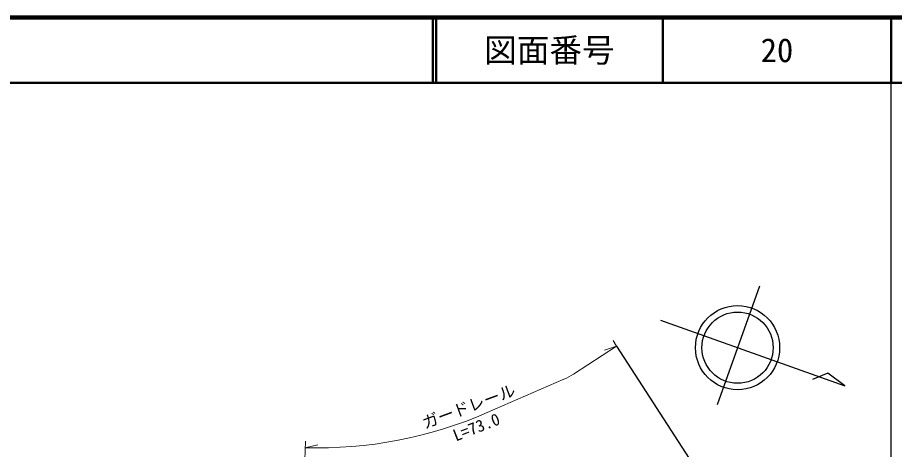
# Model space of a CAD drawing. Units: millimetres, scale not verified. Extents: x 40000 to 680000, y 20000 to 380000.
# Drawn here: x 445107 to 579500, y 313838 to 380000 of the extents above; entities that cross this region are included whole.
import ezdxf
from ezdxf.enums import TextEntityAlignment as Align

# ---------------------------------------------------------------- set-up
doc = ezdxf.new("R2010")
doc.units = ezdxf.units.MM
doc.header["$LTSCALE"] = 1000
for name, color, linetype, lineweight in [('M-BMK-OTRS', 5, 'Continuous', 25), ('M-BMK-SRVR', 3, 'Continuous', 25), ('M-STR-HTXT', 7, 'Continuous', 13), ('M-TTL', 2, 'Continuous', 140), ('M-TTL-BAND', 7, 'Continuous', 25), ('M-TTL-LINE', 7, 'Continuous', 50)]:
    doc.layers.add(name, color=color, linetype=linetype, lineweight=lineweight)
doc.layers.add('M-TTL-TXT', color=7, linetype='Continuous')
doc.styles.add('ＭＳ ゴシック', font='')
doc.styles.get('ＭＳ ゴシック').set_extended_font_data('MS Gothic')

msp = doc.modelspace()

# ---------------------------------------------------------------- linework, layer by layer
at = {"layer": 'M-BMK-OTRS'}
msp.add_line((536911, 329667), (574986, 270928), dxfattribs=at)
at = {"layer": 'M-BMK-SRVR'}
msp.add_line((558810, 338844), (552329, 320677), dxfattribs=at)
msp.add_lwpolyline([(543647, 333642), (571902, 323561), (569292, 325543), (566956, 324570)], dxfattribs=at)
for radius in [6451, 5458]:
    msp.add_circle((555452, 329430), radius, dxfattribs=at)
at = {"layer": 'M-STR-HTXT'}
for p, q in [((530298, 325380), (536911, 329667)), ((536911, 329667), (535045, 329053)), ((536367, 330506), (536911, 329667)), ((517085, 319480), (528851, 324603)), ((488895, 304108), (489223, 315103)), ((489193, 314104), (491107, 314547))]:
    msp.add_line(p, q, dxfattribs=at)
for centre, radius, start, end in [((524859, 333771), 10000, 293.53059, 302.95185), ((491135, 379075), 65000, 268.28834, 293.53068)]:
    msp.add_arc(centre, radius, start, end, dxfattribs=at)
at = {"layer": 'M-TTL'}
msp.add_line((680000, 380000), (40000, 380000), dxfattribs=at)
msp.add_line((680000, 380000), (40000, 380000), dxfattribs=at)
at = {"layer": 'M-TTL-BAND'}
msp.add_line((579000, 20000), (579000, 370000), dxfattribs=at)
msp.add_line((579000, 20000), (579000, 370000), dxfattribs=at)
at = {"layer": 'M-TTL-LINE'}
for p, q in [((508747, 380000), (508747, 370000)), ((508747, 380000), (508747, 370000)), ((509247, 380000), (509247, 370000)), ((509247, 380000), (509247, 370000)), ((543997, 380000), (543997, 370000)), ((543997, 380000), (543997, 370000)), ((579000, 380000), (579000, 370000)), ((579000, 380000), (579000, 370000)), ((40000, 370000), (680000, 370000)), ((40000, 370000), (680000, 370000))]:
    msp.add_line(p, q, dxfattribs=at)

# ---------------------------------------------------------------- texts
at = {"layer": 'M-STR-HTXT', "style": 'ＭＳ ゴシック'}
msp.add_text('ガードレール', height=1833, rotation=20.363, dxfattribs=at).set_placement((514760, 319057), align=Align.BOTTOM_CENTER)
msp.add_text('L=73.0', height=1833, rotation=21.328, dxfattribs=at).set_placement((515091, 318113), align=Align.TOP_CENTER)
at = {"layer": 'M-TTL-TXT', "style": 'ＭＳ ゴシック'}
for s, p in [('図面番号', (526622, 375000)), ('図面番号', (526622, 375000)), ('20', (561497, 375000))]:
    msp.add_text(s, height=3666, dxfattribs=at).set_placement(p, align=Align.MIDDLE_CENTER)

doc.saveas('drawing.dxf')
